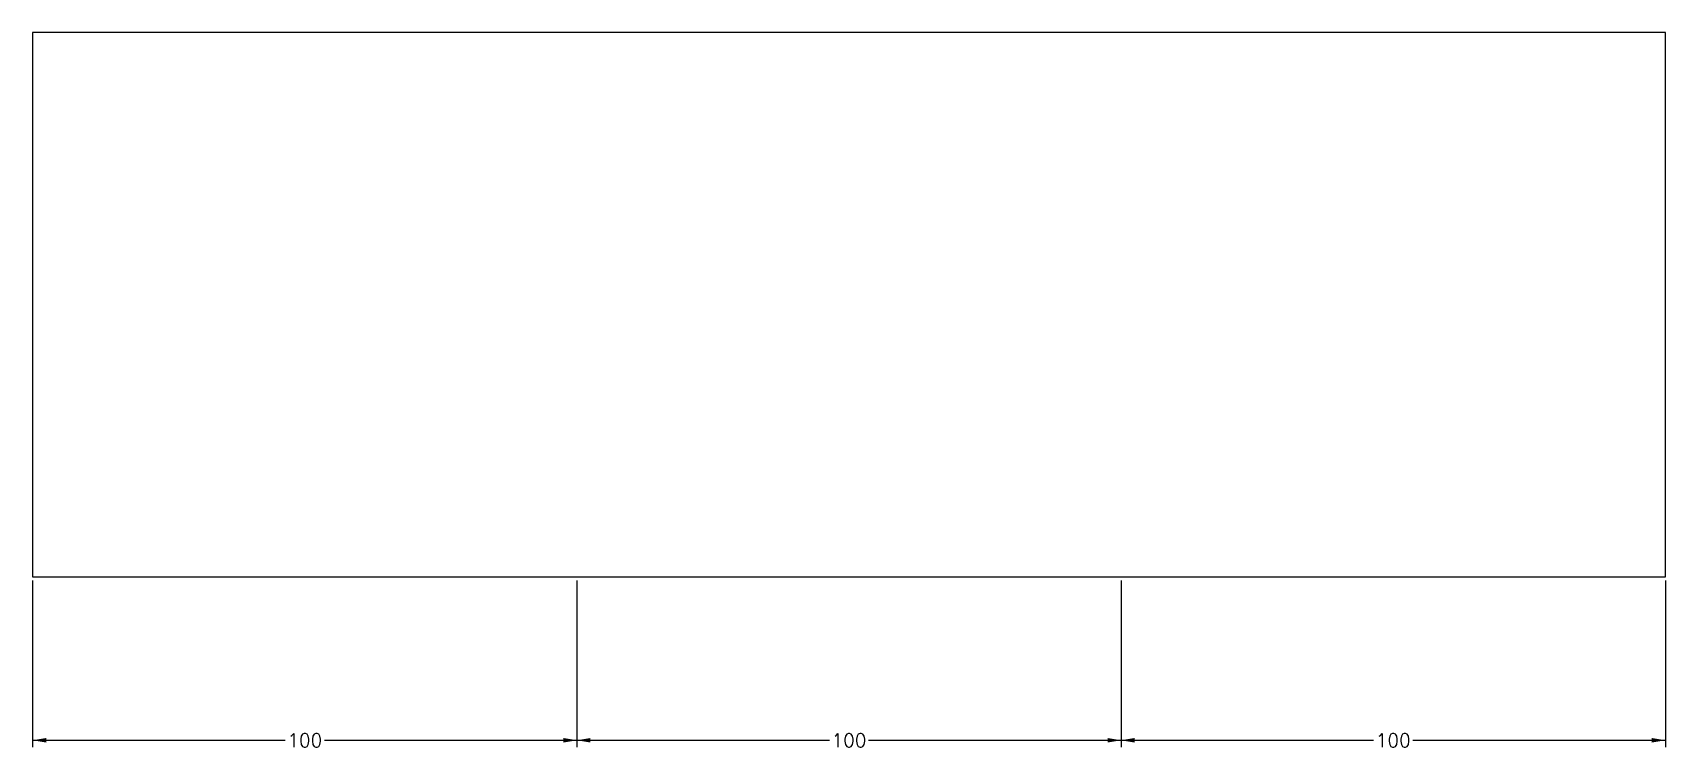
# Model space of a CAD drawing. Extents: x 0 to 300, y -32 to 100.
import ezdxf
from ezdxf.enums import TextEntityAlignment as Align

# ---------------------------------------------------------------- set-up
doc = ezdxf.new("R2010")
doc.units = 0
doc.layers.get('0').update_dxf_attribs({"linetype": 'CONTINUOUS'})
doc.layers.add('Dimension', color=94, linetype='CONTINUOUS')
doc.styles.get("Standard").update_dxf_attribs({"font": 'SIMPLEX'})
doc.dimstyles.get("Standard").update_dxf_attribs({"dimtxt": 2.5, "dimasz": 2.5, "dimexe": 1.25, "dimexo": 0.625, "dimtad": 0, "dimzin": 0, "dimcen": 2.5, "dimazin": 3, "dimtfac": 1, "dimtmove": 0, "dimatfit": 3})

# ---------------------------------------------------------------- blocks, each defined once
blk = doc.blocks.new('*D1')
at = {"layer": 'Dimension'}
for p, q in [((0, -0.625), (0, -31.25)), ((100, -0.625), (100, -31.25)), ((0, -30), (0, -30)), ((0, -30), (46.4, -30)), ((53.6, -30), (100, -30)), ((100, -30), (100, -30))]:
    blk.add_line(p, q, dxfattribs=at)
for points in [[(2.5, -30.416667), (2.5, -29.583333), (0, -30)], [(97.5, -29.583333), (97.5, -30.416667), (100, -30)]]:
    blk.add_solid(points, dxfattribs=at)
blk.add_text('100', height=2.5, dxfattribs=at).set_placement((50, -30), align=Align.MIDDLE_CENTER)
blk = doc.blocks.new('*D2')
at = {"layer": 'Dimension'}
for p, q in [((100, -0.625), (100, -31.25)), ((200, -0.625), (200, -31.25)), ((100, -30), (100, -30)), ((100, -30), (146.4, -30)), ((153.6, -30), (200, -30)), ((200, -30), (200, -30))]:
    blk.add_line(p, q, dxfattribs=at)
for points in [[(102.5, -30.416667), (102.5, -29.583333), (100, -30)], [(197.5, -29.583333), (197.5, -30.416667), (200, -30)]]:
    blk.add_solid(points, dxfattribs=at)
blk.add_text('100', height=2.5, dxfattribs=at).set_placement((150, -30), align=Align.MIDDLE_CENTER)
blk = doc.blocks.new('*D3')
at = {"layer": 'Dimension'}
for p, q in [((200, -0.625), (200, -31.25)), ((300, -0.625), (300, -31.25)), ((200, -30), (200, -30)), ((200, -30), (246.4, -30)), ((253.6, -30), (300, -30)), ((300, -30), (300, -30))]:
    blk.add_line(p, q, dxfattribs=at)
for points in [[(202.5, -30.416667), (202.5, -29.583333), (200, -30)], [(297.5, -29.583333), (297.5, -30.416667), (300, -30)]]:
    blk.add_solid(points, dxfattribs=at)
blk.add_text('100', height=2.5, dxfattribs=at).set_placement((250, -30), align=Align.MIDDLE_CENTER)

msp = doc.modelspace()

# ---------------------------------------------------------------- linework, layer by layer
msp.add_lwpolyline([(0, 0), (300, 0), (300, 100), (0, 100)], close=True)

# ---------------------------------------------------------------- dimensions: what is measured, and where the dimension line sits
at = {"layer": 'Dimension'}
for base, p1, p2, picture, middle in [((50, -30), (0, 0), (100, 0), '*D1', (50, -30)), ((150, -30), (100, 0), (200, 0), '*D2', (150, -30)), ((250, -30), (200, 0), (300, 0), '*D3', (250, -30))]:
    dim = msp.add_linear_dim(base=base, p1=p1, p2=p2, dimstyle='STANDARD', dxfattribs=at)
    dim.commit()
    dim.dimension.update_dxf_attribs({"geometry": picture, "text_midpoint": middle})

doc.saveas('drawing.dxf')
